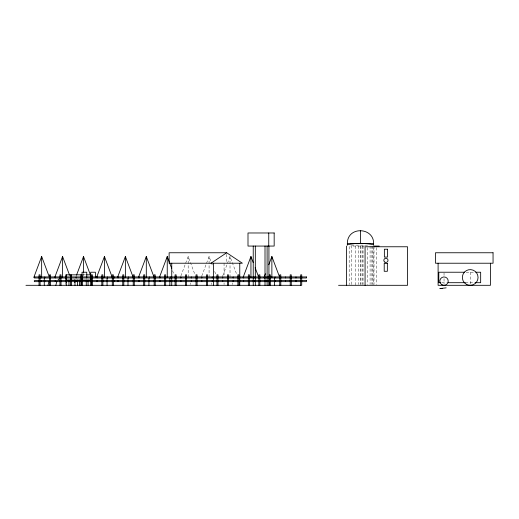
<?xml version="1.0" encoding="UTF-8"?>
<svg xmlns="http://www.w3.org/2000/svg" width="519" height="519" viewBox="0 0 519 519"><rect width="100%" height="100%" fill="white"/><g stroke="black" fill="none" stroke-linecap="round" stroke-linejoin="round"><path stroke-width="0.39" stroke-dasharray="2.6 1.95" d="M180.884 275.965L185.367 264.002M185.646 263.256L188.17 256.529L190.136 261.758M201.794 275.965L206.277 264.002M206.556 263.256L209.079 256.529L211.045 261.758M222.722 275.965L227.205 264.002M227.491 263.256L230.014 256.529L231.974 261.758M351.318 245.137L368.756 245.137M353.076 246.064L365.395 246.064M466.172 272.228L474.223 272.228M82.839 274.843L85.979 274.843M441.792 282.693L446.411 282.693M465.439 282.693L474.223 282.693M232.253 262.51L236.742 274.467M211.324 262.51L212.725 266.247M214.684 271.476L216.086 275.219M190.415 262.51L195.176 275.219M172.568 270.73L173.969 274.467M470.201 272.228L470.201 284.003M444.037 273.033L444.037 275.446M444.037 278.664L444.037 284.003M376.625 247.667L376.625 284.509M374.011 246.064L374.011 284.509M373.518 247.472L373.518 284.503M372.175 246.064L372.175 284.509M371.915 246.064L371.915 284.509M370.086 246.064L370.086 284.509M367.497 247.667L367.497 284.509M363.053 246.064L363.053 284.509M362.787 246.064L362.787 284.509M360.958 246.064L360.958 284.509M360.4 246.064L360.4 284.509M358.311 246.064L358.311 284.509M355.69 246.064L355.69 285.307M351.279 284.509L351.279 246.064L349.183 246.064L349.183 284.509M232.629 282.952L232.629 284.522M230.014 256.529L230.014 277.457M226.68 254.368L226.68 262.419M224.065 263.224L224.065 275.842M224.065 282.946L224.065 284.522M211.694 282.952L211.694 284.522M209.079 256.529L209.079 277.457M190.791 282.952L190.791 284.522M188.17 256.529L188.17 277.457M83.514 273.435L83.514 275.849M65.199 282.952L65.199 284.522"/><path stroke-width="0.78" d="M442.616 288.467L439.859 288.577L446.158 287.85M47.969 285.307L49.02 281.382M55.818 285.307L56.869 281.382M347.347 243.443C347.386 225.317 375.626 227.212 373.518 245.137L373.07 244.702C364.851 242.911 356.015 242.911 347.795 244.702L347.347 245.137L347.347 243.443L373.518 243.443M49.5 277.457L41.65 256.529L33.8 277.457L34.851 277.457M54.729 277.457L62.578 256.529L69.591 275.219M76.507 275.219L83.514 256.529L90.52 275.219M96.592 277.457L104.442 256.529L112.292 277.457M117.528 277.457L125.377 256.529L133.227 277.457M138.456 277.457L146.306 256.529L154.156 277.457M159.391 277.457L167.241 256.529L171.724 268.492M243.093 277.457L250.943 256.529L253.188 262.51M264.028 277.457L265.43 273.721M268.79 264.748L271.872 256.529L279.722 277.457M58.122 279.76L59.743 278.508M210.986 263.224L226.68 252.759L242.379 263.224L169.123 263.224L169.123 252.759L226.68 252.759M71.518 285.301L71.479 274.843M373.829 246.064L379.24 246.064M464.648 272.228L438.802 272.228L438.802 282.693L440.294 282.693M475.832 272.228L480.665 272.228L480.665 282.693L475.028 282.693M82.054 274.843L65.816 274.843L65.816 282.167L66.341 282.167M86.764 274.843L90.689 274.843M66.341 280.078L90.689 280.078M74.989 282.167L74.464 282.167L74.464 279.968M448.001 282.693L465.439 282.693M25.95 285.307L301.727 285.307L301.727 274.843L300.683 274.843L300.683 285.307M338.55 285.307L407.538 285.307L407.538 246.765L365.071 246.765L365.071 285.307M255.147 267.739L258.793 277.457M490.436 263.224L490.436 285.307L438.101 285.307L438.101 263.224M360.433 230.365L360.433 243.443M346.569 246.064L346.569 285.307M295.973 276.938L295.973 277.983M295.973 280.597L295.973 281.648M291.263 285.307L291.263 274.843L290.212 274.843L290.212 285.307M285.502 276.938L285.502 277.983M285.502 280.597L285.502 281.648M280.792 285.307L280.792 274.843L279.747 274.843L279.747 285.307M275.038 276.938L275.038 277.983M275.038 280.597L275.038 281.648M274.493 278.242L274.493 285.307M271.872 256.529L271.872 277.457M270.328 285.307L270.328 274.843L269.283 274.843L269.283 285.307M268.933 246.064L268.933 285.307M268.751 232.979L268.751 246.064M267.103 246.064L267.103 285.307M265.008 246.064L265.008 285.307M264.573 276.938L264.573 277.983M264.573 280.597L264.573 281.648M259.863 285.307L259.863 274.843L258.819 274.843L258.819 285.307M255.329 246.064L255.329 285.307M254.109 276.938L254.109 277.983M254.109 280.597L254.109 281.648M253.233 246.064L253.233 285.307M250.943 256.529L250.943 277.457M249.399 285.307L249.399 274.843L248.348 274.843L248.348 285.307M243.638 276.938L243.638 277.983M243.638 280.597L243.638 281.648M239.765 263.224L239.765 285.307M238.928 285.307L238.928 274.843L237.884 274.843L237.884 285.307M233.174 276.938L233.174 277.983M233.174 280.597L233.174 281.648M228.464 285.307L228.464 274.843L227.419 274.843L227.419 285.307M222.709 276.938L222.709 277.983M222.709 280.597L222.709 281.648M217.999 285.307L217.999 274.843L216.955 274.843L216.955 285.307M213.601 263.224L213.601 285.307M212.245 276.938L212.245 277.983M212.245 280.597L212.245 281.648M207.535 285.307L207.535 274.843L206.484 274.843L206.484 285.307M201.774 276.938L201.774 277.983M201.774 280.597L201.774 281.648M197.064 285.307L197.064 274.843L196.02 274.843L196.02 285.307M191.31 276.938L191.31 277.983M191.31 280.597L191.31 281.648M186.6 285.307L186.6 274.843L185.555 274.843L185.555 285.307M180.846 276.938L180.846 277.983M180.846 280.597L180.846 281.648M176.136 285.307L176.136 274.843L175.091 274.843L175.091 285.307M171.737 263.224L171.737 285.307M170.381 276.938L170.381 277.983M170.381 280.597L170.381 281.648M169.856 278.242L169.856 285.307M167.241 256.529L167.241 277.457M165.671 285.307L165.671 274.843L164.62 274.843L164.62 285.307M159.91 276.938L159.91 277.983M159.91 280.597L159.91 281.648M155.207 285.307L155.207 274.843L154.156 274.843L154.156 285.307M149.446 276.938L149.446 277.983M149.446 280.597L149.446 281.648M148.927 278.242L148.927 285.307M146.306 256.529L146.306 277.457M144.736 285.307L144.736 274.843L143.692 274.843L143.692 285.307M138.982 276.938L138.982 277.983M138.982 280.597L138.982 281.648M134.272 285.307L134.272 274.843L133.227 274.843L133.227 285.307M128.517 276.938L128.517 277.983M128.517 280.597L128.517 281.648M127.992 278.242L127.992 285.307M125.377 256.529L125.377 277.457M123.807 285.307L123.807 274.843L122.756 274.843L122.756 285.307M118.053 276.938L118.053 277.983M118.053 280.597L118.053 281.648M114.388 276.938L114.388 277.983M114.388 280.597L114.388 281.648M113.343 285.307L113.343 274.843L112.292 274.843L112.292 285.307M107.582 276.938L107.582 277.983M107.582 280.597L107.582 281.648M107.063 278.242L107.063 285.307M104.442 256.529L104.442 277.457M102.872 285.307L102.872 274.843L101.828 274.843L101.828 285.307M97.118 276.938L97.118 277.983M97.118 280.597L97.118 281.648M95.399 277.457L95.399 272.228L90.689 272.228L90.689 285.307M92.408 285.307L92.408 274.843L91.363 274.843L91.363 285.307M91.493 280.078L91.493 285.307M88.068 280.078L88.068 285.307M86.751 277.457L86.751 272.228L82.041 272.228L82.041 285.307M86.654 276.938L86.654 277.983M86.654 280.597L86.654 281.648M86.264 280.078L86.264 285.307M83.514 256.529L83.514 272.631M81.944 274.843L81.944 285.307M80.899 274.843L80.899 285.307M79.42 280.078L79.42 285.307M77.603 280.078L77.603 285.307M76.189 276.938L76.189 277.983M76.189 280.597L76.189 281.648M74.989 280.078L74.989 285.307M70.428 274.843L70.428 285.307M68.956 280.078L68.956 285.307M66.341 274.843L66.341 285.307M65.718 276.938L65.718 277.983M65.718 280.597L65.718 281.648M62.578 256.529L62.578 277.457M61.008 285.307L61.008 274.843L59.964 274.843L59.964 285.307M55.254 276.938L55.254 277.983M55.254 280.597L55.254 281.648M50.544 285.307L50.544 274.843L49.5 274.843L49.5 285.307M44.79 276.938L44.79 277.983M44.79 280.597L44.79 281.648M44.264 278.242L44.264 285.307M41.65 256.529L41.65 277.457M41.124 276.938L41.124 277.983M41.124 280.597L41.124 281.648M40.08 285.307L40.08 274.843L39.035 274.843L39.035 285.307M274.168 232.979L247.998 232.979L247.998 246.064L274.168 246.064L274.168 232.979M387.505 249.23L384.365 249.23L384.365 257.08L387.505 257.08L387.505 249.23M493.05 252.759L435.486 252.759L435.486 263.224L493.05 263.224L493.05 252.759M387.356 263.438L384.216 263.438L384.216 271.288L387.356 271.288L387.356 263.438M306.437 276.938L34.325 276.938L34.325 277.983L306.437 277.983L306.437 276.938M306.437 280.597L34.325 280.597L34.325 281.648L306.437 281.648L306.437 280.597M466.276 284.256A7.85 7.85 0 0 0 478.051 277.457A7.85 7.85 0 0 0 466.276 270.659A7.85 7.85 0 0 0 466.276 284.256M441.941 284.749A4.184 4.184 0 0 0 448.221 281.123A4.184 4.184 0 0 0 441.941 277.496A4.184 4.184 0 0 0 441.941 284.749M384.871 262.166A2.095 2.095 0 0 0 388.011 260.35A2.095 2.095 0 0 0 384.871 258.54A2.095 2.095 0 0 0 384.871 262.166"/></g></svg>
